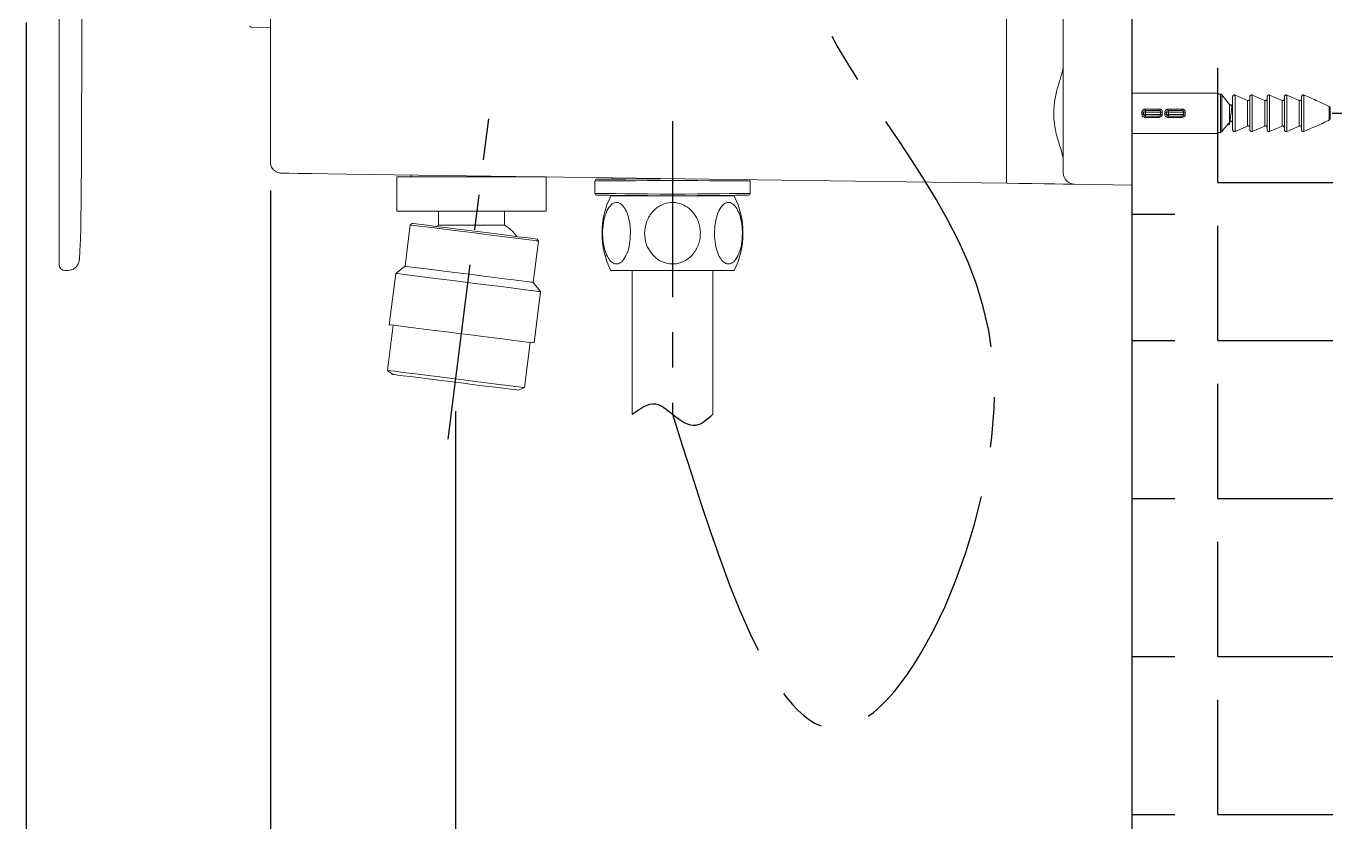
# Model space of a CAD drawing. Extents: x 1522 to 1942, y -990 to -693.
# Drawn here: x 1826.81 to 1872.36, y -821.89 to -794.2 of the extents above; entities that cross this region are included whole.
import ezdxf

# ---------------------------------------------------------------- set-up
doc = ezdxf.new("R2010")
doc.units = 0
doc.header["$LTSCALE"] = 7
doc.header["$MEASUREMENT"] = 0
doc.linetypes.add('CENTER', pattern=[2, 1.25, -0.25, 0.25, -0.25])
doc.layers.get('0').update_dxf_attribs({"color": 2, "linetype": 'CONTINUOUS'})
for name, color, linetype in [('CL', 1, 'CENTER'), ('D', 2, 'CONTINUOUS'), ('HT', 3, 'CONTINUOUS')]:
    doc.layers.add(name, color=color, linetype=linetype)

msp = doc.modelspace()

# ---------------------------------------------------------------- linework, layer by layer
at = {"color": 7, "linetype": 'Continuous', "lineweight": 15}
for p, q in [((1862.907, -774.355), (1862.907, -797.099)), ((1865.307, -774.327), (1865.307, -797.127)), ((1860.935, -799.266), (1860.935, -775.889)), ((1835.307, -798.914), (1835.307, -778.54)), ((1827.957, -793.38), (1827.957, -802.502)), ((1834.645, -794.226), (1835.307, -794.237)), ((1868.307, -796.527), (1865.307, -796.527)), ((1868.307, -796.527), (1868.307, -796.56)), ((1868.307, -796.56), (1868.38, -796.56)), ((1868.38, -797.894), (1868.38, -796.56)), ((1868.425, -796.581), (1868.425, -797.873)), ((1868.425, -796.581), (1868.702, -796.927)), ((1868.807, -797.8), (1868.807, -796.654)), ((1868.889, -796.595), (1868.889, -797.859)), ((1868.889, -796.595), (1869.325, -796.783)), ((1869.325, -797.672), (1869.325, -796.783)), ((1869.407, -797.8), (1869.407, -796.654)), ((1869.489, -796.595), (1869.489, -797.859)), ((1869.489, -796.595), (1869.925, -796.783)), ((1869.925, -797.672), (1869.925, -796.783)), ((1870.007, -797.8), (1870.007, -796.654)), ((1870.089, -796.595), (1870.089, -797.859)), ((1870.089, -796.595), (1870.525, -796.783)), ((1870.525, -797.672), (1870.525, -796.783)), ((1870.607, -797.8), (1870.607, -796.654)), ((1870.689, -796.595), (1870.689, -797.859)), ((1870.689, -796.595), (1871.125, -796.783)), ((1871.125, -797.672), (1871.125, -796.783)), ((1871.207, -797.8), (1871.207, -796.654)), ((1871.289, -796.595), (1871.289, -797.859)), ((1865.307, -797.127), (1865.307, -799.727)), ((1865.647, -797.264), (1865.647, -797.19)), ((1865.77, -797.187), (1865.707, -797.187)), ((1865.707, -797.267), (1865.707, -797.187)), ((1865.767, -797.127), (1865.767, -797.08)), ((1865.767, -797.08), (1866.237, -797.08)), ((1865.77, -797.187), (1865.77, -797.267)), ((1866.237, -797.127), (1866.237, -797.08)), ((1866.447, -797.264), (1866.447, -797.19)), ((1866.57, -797.187), (1866.507, -797.187)), ((1866.507, -797.267), (1866.507, -797.187)), ((1866.567, -797.127), (1866.567, -797.08)), ((1866.567, -797.08), (1867.037, -797.08)), ((1866.57, -797.187), (1866.57, -797.267)), ((1867.037, -797.127), (1867.037, -797.08)), ((1868.702, -797.527), (1868.702, -796.927)), ((1868.806, -796.864), (1868.785, -796.934)), ((1872.169, -797.459), (1872.169, -796.995)), ((1872.207, -797.079), (1872.207, -797.375)), ((1865.707, -797.267), (1865.77, -797.267)), ((1865.767, -797.375), (1865.767, -797.327)), ((1866.237, -797.375), (1865.767, -797.375)), ((1866.237, -797.375), (1866.237, -797.327)), ((1866.507, -797.267), (1866.57, -797.267)), ((1866.567, -797.375), (1866.567, -797.327)), ((1867.037, -797.375), (1866.567, -797.375)), ((1867.037, -797.375), (1867.037, -797.327)), ((1869.325, -797.672), (1868.889, -797.859)), ((1869.925, -797.672), (1869.489, -797.859)), ((1870.525, -797.672), (1870.089, -797.859)), ((1871.125, -797.672), (1870.689, -797.859)), ((1865.307, -797.927), (1868.307, -797.927)), ((1868.38, -797.894), (1868.307, -797.894)), ((1868.307, -797.894), (1868.307, -797.927)), ((1835.95, -799.317), (1835.701, -799.314)), ((1836.279, -799.322), (1835.95, -799.317)), ((1836.738, -799.328), (1836.279, -799.322)), ((1837.304, -799.336), (1836.738, -799.328)), ((1837.939, -799.345), (1837.304, -799.336)), ((1854.796, -799.58), (1837.939, -799.345)), ((1839.708, -799.442), (1839.708, -800.642)), ((1844.908, -799.442), (1839.708, -799.442)), ((1840.208, -799.377), (1840.208, -799.442)), ((1844.908, -800.642), (1844.908, -799.442)), ((1847.207, -799.474), (1847.207, -799.522)), ((1848.375, -799.491), (1848.375, -799.512)), ((1828.721, -800.415), (1828.725, -799.966)), ((1828.727, -799.585), (1828.725, -799.966)), ((1846.607, -799.587), (1846.607, -800.021)), ((1852.007, -800.021), (1852.007, -799.587)), ((1860.935, -799.666), (1854.796, -799.58)), ((1861.368, -799.672), (1860.935, -799.666)), ((1861.809, -799.678), (1861.368, -799.672)), ((1862.233, -799.684), (1861.809, -799.678)), ((1862.61, -799.689), (1862.233, -799.684)), ((1862.916, -799.694), (1862.61, -799.689)), ((1863.135, -799.697), (1862.916, -799.694)), ((1863.301, -799.699), (1863.135, -799.697)), ((1865.307, -799.727), (1863.301, -799.699)), ((1828.715, -800.841), (1828.721, -800.415)), ((1847.157, -800.104), (1851.457, -800.104)), ((1847.207, -800.085), (1847.207, -800.104)), ((1848.375, -800.096), (1848.375, -800.104)), ((1850.239, -800.104), (1850.239, -800.096)), ((1851.407, -800.104), (1851.407, -800.085)), ((1828.706, -801.231), (1828.715, -800.841)), ((1844.908, -800.642), (1839.708, -800.642)), ((1841.158, -800.642), (1841.158, -801.122)), ((1843.458, -801.122), (1843.458, -800.642)), ((1828.695, -801.574), (1828.706, -801.231)), ((1840.177, -801.114), (1839.996, -802.553)), ((1840.244, -801.062), (1840.177, -801.114)), ((1841.158, -801.122), (1841.083, -801.167)), ((1841.158, -801.122), (1843.458, -801.122)), ((1828.685, -801.858), (1828.695, -801.574)), ((1844.461, -803.114), (1844.642, -801.675)), ((1844.642, -801.675), (1844.59, -801.608)), ((1828.663, -802.26), (1828.665, -802.242)), ((1828.663, -802.26), (1828.665, -802.242)), ((1828.665, -802.242), (1828.666, -802.218)), ((1828.666, -802.218), (1828.668, -802.189)), ((1828.668, -802.189), (1828.67, -802.156)), ((1828.67, -802.156), (1828.675, -802.075)), ((1828.675, -802.075), (1828.679, -801.976)), ((1828.679, -801.976), (1828.685, -801.858)), ((1828.264, -802.702), (1828.157, -802.702)), ((1828.264, -802.702), (1828.264, -802.699)), ((1828.594, -802.516), (1828.643, -802.407)), ((1828.64, -802.416), (1828.647, -802.387)), ((1828.653, -802.357), (1828.66, -802.282)), ((1828.653, -802.357), (1828.661, -802.297)), ((1828.657, -802.299), (1828.657, -802.302)), ((1828.66, -802.282), (1828.663, -802.26)), ((1828.661, -802.297), (1828.664, -802.273)), ((1839.996, -802.553), (1839.672, -802.804)), ((1847.157, -802.704), (1851.457, -802.704)), ((1847.907, -802.704), (1847.907, -807.704)), ((1850.707, -807.704), (1850.707, -802.704)), ((1839.672, -802.804), (1839.448, -804.59)), ((1844.713, -803.438), (1844.461, -803.114)), ((1844.488, -805.224), (1844.713, -803.438)), ((1839.587, -804.608), (1839.389, -806.18)), ((1844.152, -806.779), (1844.349, -805.206)), ((1839.389, -806.18), (1839.573, -806.319)), ((1843.939, -806.868), (1844.152, -806.779))]:
    msp.add_line(p, q, dxfattribs=at)
at = {"color": 1, "linetype": 'CENTER', "ltscale": 0.7}
for p, q in [((1841.5, -808.577), (1842.91, -797.427)), ((1849.307, -797.504), (1849.307, -807.704))]:
    msp.add_line(p, q, dxfattribs=at)
at = {"color": 8, "linetype": 'Continuous', "lineweight": 15}
msp.add_line((1828.657, -802.299), (1828.657, -802.302), dxfattribs=at)
at = {"color": 7, "linetype": 'Continuous', "lineweight": 15, "flags": 128}
for points in [[(1846.666, -799.527), (1846.675, -799.527), (1846.747, -799.526), (1846.889, -799.525), (1847.096, -799.523), (1847.364, -799.521), (1847.685, -799.518), (1848.05, -799.515), (1848.449, -799.511), (1848.872, -799.508), (1849.307, -799.504)], [(1849.307, -800.104), (1848.872, -800.1), (1848.449, -800.096), (1848.05, -800.093), (1847.685, -800.09), (1847.364, -800.087), (1847.096, -800.084), (1846.889, -800.083), (1846.747, -800.081), (1846.675, -800.081), (1846.666, -800.081)], [(1851.947, -800.081), (1851.938, -800.081), (1851.867, -800.081), (1851.725, -800.083), (1851.517, -800.084), (1851.249, -800.087), (1850.929, -800.09), (1850.564, -800.093), (1850.164, -800.096), (1849.741, -800.1), (1849.307, -800.104)], [(1844.642, -801.675), (1844.633, -801.674), (1844.561, -801.665), (1844.421, -801.647), (1844.216, -801.622), (1843.952, -801.589), (1843.639, -801.549), (1843.287, -801.505), (1842.906, -801.457), (1842.51, -801.407), (1842.11, -801.357), (1841.72, -801.308), (1841.352, -801.262), (1841.018, -801.22), (1840.728, -801.183), (1840.493, -801.154), (1840.319, -801.132), (1840.213, -801.119), (1840.177, -801.114), (1840.177, -801.114)], [(1840.244, -801.062), (1840.279, -801.066), (1840.383, -801.079), (1840.552, -801.101), (1840.781, -801.129), (1841.062, -801.165), (1841.387, -801.206), (1841.746, -801.251), (1842.125, -801.298), (1842.514, -801.347), (1842.9, -801.396), (1843.271, -801.442), (1843.614, -801.486), (1843.919, -801.524), (1844.175, -801.556), (1844.375, -801.581), (1844.512, -801.598), (1844.581, -801.607), (1844.59, -801.608)], [(1839.996, -802.553), (1840.032, -802.557), (1840.139, -802.571), (1840.312, -802.592), (1840.547, -802.622), (1840.837, -802.658), (1841.171, -802.7), (1841.539, -802.747), (1841.929, -802.796), (1842.329, -802.846), (1842.725, -802.896), (1843.106, -802.944), (1843.458, -802.988), (1843.771, -803.027), (1844.035, -803.06), (1844.24, -803.086), (1844.381, -803.104), (1844.452, -803.113), (1844.461, -803.114)], [(1839.672, -802.804), (1839.709, -802.809), (1839.816, -802.822), (1839.992, -802.844), (1840.232, -802.875), (1840.527, -802.912), (1840.871, -802.955), (1841.253, -803.003), (1841.662, -803.054), (1842.086, -803.108), (1842.513, -803.161), (1842.93, -803.214), (1843.327, -803.264), (1843.691, -803.309), (1844.012, -803.35), (1844.28, -803.384), (1844.489, -803.41), (1844.631, -803.428), (1844.704, -803.437), (1844.713, -803.438)], [(1839.448, -804.59), (1839.484, -804.595), (1839.592, -804.608), (1839.768, -804.63), (1840.007, -804.661), (1840.303, -804.698), (1840.647, -804.741), (1841.028, -804.789), (1841.437, -804.84), (1841.861, -804.894), (1842.288, -804.947), (1842.706, -805), (1843.103, -805.05), (1843.467, -805.095), (1843.787, -805.136), (1844.056, -805.169), (1844.264, -805.196), (1844.407, -805.214), (1844.479, -805.223), (1844.488, -805.224)], [(1843.754, -806.728), (1843.495, -806.696), (1843.183, -806.657), (1842.829, -806.612), (1842.442, -806.564), (1842.035, -806.512), (1841.621, -806.46), (1841.21, -806.409), (1840.817, -806.359), (1840.452, -806.313), (1840.128, -806.273), (1839.853, -806.238), (1839.637, -806.211), (1839.486, -806.192), (1839.404, -806.182), (1839.389, -806.18)], [(1843.574, -806.822), (1843.329, -806.791), (1843.033, -806.754), (1842.697, -806.712), (1842.33, -806.666), (1841.945, -806.617), (1841.553, -806.568), (1841.169, -806.52), (1840.803, -806.474), (1840.467, -806.432), (1840.173, -806.395), (1839.93, -806.364), (1839.746, -806.341), (1839.626, -806.326), (1839.575, -806.32), (1839.573, -806.319)], [(1844.152, -806.779), (1844.147, -806.778), (1844.085, -806.77), (1843.952, -806.753), (1843.754, -806.728)], [(1843.939, -806.868), (1843.936, -806.868), (1843.882, -806.861), (1843.76, -806.846), (1843.574, -806.822)]]:
    msp.add_lwpolyline(points, dxfattribs=at)
at = {"color": 8, "linetype": 'Continuous', "lineweight": 15, "flags": 128}
for points in [[(1849.307, -799.564), (1848.862, -799.568), (1848.43, -799.571), (1848.022, -799.575), (1847.648, -799.578), (1847.32, -799.581), (1847.046, -799.583), (1846.834, -799.585), (1846.689, -799.586), (1846.616, -799.587), (1846.607, -799.587)], [(1852.007, -799.587), (1851.998, -799.587), (1851.924, -799.586), (1851.779, -799.585), (1851.567, -799.583), (1851.293, -799.581), (1850.965, -799.578), (1850.592, -799.575), (1850.183, -799.571), (1849.751, -799.568), (1849.307, -799.564)], [(1846.607, -800.021), (1846.616, -800.021), (1846.689, -800.021), (1846.834, -800.023), (1847.046, -800.024), (1847.32, -800.027), (1847.648, -800.03), (1848.022, -800.033), (1848.43, -800.036), (1848.862, -800.04), (1849.307, -800.044)], [(1849.307, -800.044), (1849.751, -800.04), (1850.183, -800.036), (1850.592, -800.033), (1850.965, -800.03), (1851.293, -800.027), (1851.567, -800.024), (1851.779, -800.023), (1851.924, -800.021), (1851.998, -800.021), (1852.007, -800.021)]]:
    msp.add_lwpolyline(points, dxfattribs=at)
at = {"color": 7, "linetype": 'Continuous', "lineweight": 15}
for centre, radius, start, end in [((1834.647, -794.126), 0.1, 225, 269), ((1865.662, -796.903), 0.288, 267.0211, 279.0053), ((1865.767, -797.187), 0.06, 90, 180), ((1865.484, -797.172), 0.287, 357.008, 9.0425), ((1866.356, -796.704), 0.487, 263.464, 270.2687), ((1866.462, -796.903), 0.288, 267.0211, 279.0053), ((1866.567, -797.187), 0.06, 90, 180), ((1866.284, -797.172), 0.287, 357.008, 9.0425), ((1867.156, -796.704), 0.487, 263.464, 270.2687), ((1865.662, -797.551), 0.288, 80.996, 92.9791), ((1865.767, -797.267), 0.06, 180, 270), ((1865.484, -797.282), 0.287, 350.9577, 2.9918), ((1866.356, -797.751), 0.487, 89.7327, 96.5332), ((1866.462, -797.551), 0.288, 80.996, 92.9791), ((1866.567, -797.267), 0.06, 180, 270), ((1866.284, -797.282), 0.287, 350.9577, 2.9918), ((1867.156, -797.751), 0.487, 89.7327, 96.5332), ((1863.307, -799.299), 0.4, 180, 269.2), ((1846.667, -799.587), 0.06, 90.5, 180), ((1851.947, -799.587), 0.06, 2.4643, 49.5134), ((1846.667, -800.021), 0.06, 182.4643, 269.5), ((1849.823, -801.404), 2.967, 154.0108, 205.9892), ((1848.79, -801.404), 2.967, 334.0108, 25.9892), ((1851.947, -800.021), 0.06, 270.5, 0), ((1842.873, -802.17), 1.2, 32.855, 60.8258), ((1828.157, -802.502), 0.2, 180, 270)]:
    msp.add_arc(centre, radius, start, end, dxfattribs=at)
for points, knots in [([(1828.747, -793.386), (1828.745, -794.399), (1828.74, -796.468), (1828.731, -798.531), (1828.727, -799.585)], [0, 0, 0, 0, 0.48907, 1, 1, 1, 1]), ([(1862.907, -798.841), (1862.907, -798.841), (1862.907, -798.781), (1862.868, -798.617), (1862.746, -798.242), (1862.619, -797.779), (1862.563, -797.256), (1862.606, -796.759), (1862.721, -796.292), (1862.848, -795.901), (1862.903, -795.7), (1862.907, -795.623), (1862.907, -795.613), (1862.907, -795.613)], [0, 0, 0, 0, 0.000003, 0.120701, 0.237149, 0.375241, 0.493225, 0.611461, 0.727495, 0.860903, 0.978151, 0.999997, 1, 1, 1, 1]), ([(1868.38, -796.56), (1868.382, -796.56), (1868.388, -796.561), (1868.401, -796.564), (1868.414, -796.57), (1868.422, -796.578), (1868.425, -796.581)], [0, 0, 0, 0, 0.143046, 0.352995, 0.744785, 1, 1, 1, 1]), ([(1868.807, -796.654), (1868.807, -796.647), (1868.809, -796.632), (1868.82, -796.612), (1868.837, -796.597), (1868.854, -796.591), (1868.871, -796.59), (1868.882, -796.592), (1868.888, -796.595), (1868.889, -796.595)], [0, 0, 0, 0, 0.183484, 0.373194, 0.554241, 0.724882, 0.820715, 0.983014, 1, 1, 1, 1]), ([(1869.407, -796.722), (1869.407, -796.725), (1869.406, -796.737), (1869.399, -796.756), (1869.385, -796.774), (1869.365, -796.786), (1869.345, -796.788), (1869.332, -796.786), (1869.325, -796.783), (1869.325, -796.783)], [0, 0, 0, 0, 0.097271, 0.292649, 0.486368, 0.666659, 0.828893, 0.980055, 1, 1, 1, 1]), ([(1869.407, -796.654), (1869.407, -796.647), (1869.409, -796.632), (1869.42, -796.612), (1869.437, -796.597), (1869.454, -796.591), (1869.471, -796.59), (1869.482, -796.592), (1869.488, -796.595), (1869.489, -796.595)], [0, 0, 0, 0, 0.183484, 0.373194, 0.554241, 0.724894, 0.820728, 0.983014, 1, 1, 1, 1]), ([(1870.007, -796.722), (1870.007, -796.725), (1870.006, -796.737), (1869.999, -796.756), (1869.985, -796.774), (1869.965, -796.786), (1869.945, -796.788), (1869.932, -796.786), (1869.925, -796.783), (1869.925, -796.783)], [0, 0, 0, 0, 0.097272, 0.29265, 0.486369, 0.666659, 0.828893, 0.980055, 1, 1, 1, 1]), ([(1870.007, -796.654), (1870.007, -796.647), (1870.009, -796.632), (1870.02, -796.612), (1870.037, -796.597), (1870.054, -796.591), (1870.071, -796.59), (1870.082, -796.592), (1870.088, -796.595), (1870.089, -796.595)], [0, 0, 0, 0, 0.183485, 0.37319, 0.554238, 0.724893, 0.820727, 0.983014, 1, 1, 1, 1]), ([(1870.607, -796.722), (1870.607, -796.725), (1870.606, -796.737), (1870.599, -796.756), (1870.585, -796.774), (1870.565, -796.786), (1870.545, -796.788), (1870.532, -796.786), (1870.525, -796.783), (1870.525, -796.783)], [0, 0, 0, 0, 0.09727, 0.292651, 0.48637, 0.666649, 0.828894, 0.980055, 1, 1, 1, 1]), ([(1870.607, -796.654), (1870.607, -796.647), (1870.609, -796.632), (1870.62, -796.612), (1870.637, -796.597), (1870.654, -796.591), (1870.671, -796.59), (1870.682, -796.592), (1870.688, -796.595), (1870.689, -796.595)], [0, 0, 0, 0, 0.1834855, 0.3731909, 0.5542486, 0.7248916, 0.8207256, 0.9830251, 1, 1, 1, 1]), ([(1871.207, -796.722), (1871.207, -796.725), (1871.206, -796.737), (1871.199, -796.756), (1871.185, -796.774), (1871.165, -796.786), (1871.145, -796.788), (1871.132, -796.786), (1871.125, -796.783), (1871.125, -796.783)], [0, 0, 0, 0, 0.097271, 0.292655, 0.486375, 0.666656, 0.828903, 0.980066, 1, 1, 1, 1]), ([(1871.207, -796.654), (1871.207, -796.647), (1871.209, -796.632), (1871.22, -796.612), (1871.237, -796.597), (1871.254, -796.591), (1871.271, -796.59), (1871.282, -796.592), (1871.288, -796.595), (1871.289, -796.595)], [0, 0, 0, 0, 0.1834855, 0.3731909, 0.5542486, 0.7248916, 0.8207256, 0.9830251, 1, 1, 1, 1]), ([(1871.289, -796.595), (1871.453, -796.664), (1871.75, -796.788), (1872.039, -796.931), (1872.169, -796.995)], [0, 0, 0, 0, 0.55107, 1, 1, 1, 1]), ([(1862.907, -797.099), (1862.907, -797.243), (1862.907, -797.531), (1862.907, -797.947), (1862.907, -798.329), (1862.907, -798.665), (1862.907, -798.941), (1862.907, -799.144), (1862.907, -799.275), (1862.907, -799.291), (1862.907, -799.299)], [0, 0, 0, 0, 0.124995, 0.249996, 0.374997, 0.499996, 0.624997, 0.749997, 0.874997, 1, 1, 1, 1]), ([(1865.647, -797.19), (1865.647, -797.182), (1865.649, -797.16), (1865.664, -797.129), (1865.692, -797.102), (1865.727, -797.083), (1865.754, -797.081), (1865.767, -797.08)], [0, 0, 0, 0, 0.1419498, 0.3524642, 0.5653598, 0.7808899, 1, 1, 1, 1]), ([(1865.767, -797.127), (1865.85, -797.127), (1865.986, -797.127), (1866.137, -797.127), (1866.211, -797.127), (1866.231, -797.127), (1866.237, -797.127)], [0, 0, 0, 0, 0.472068, 0.778734, 0.931398, 1, 1, 1, 1]), ([(1866.301, -797.187), (1866.299, -797.187), (1866.292, -797.187), (1866.26, -797.187), (1866.173, -797.187), (1866.038, -797.187), (1865.893, -797.187), (1865.805, -797.187), (1865.77, -797.187)], [0, 0, 0, 0, 0.020849, 0.125544, 0.284113, 0.573057, 0.828417, 1, 1, 1, 1]), ([(1866.237, -797.08), (1866.238, -797.08), (1866.252, -797.08), (1866.28, -797.084), (1866.314, -797.101), (1866.34, -797.126), (1866.356, -797.157), (1866.358, -797.18), (1866.358, -797.19)], [0, 0, 0, 0, 0.01689, 0.235372, 0.450771, 0.624181, 0.828067, 1, 1, 1, 1]), ([(1866.301, -797.187), (1866.3, -797.181), (1866.3, -797.169), (1866.292, -797.153), (1866.278, -797.139), (1866.259, -797.129), (1866.245, -797.128), (1866.237, -797.127)], [0, 0, 0, 0, 0.173013, 0.375112, 0.543602, 0.752604, 1, 1, 1, 1]), ([(1866.301, -797.267), (1866.301, -797.261), (1866.3, -797.234), (1866.301, -797.208), (1866.301, -797.187)], [0, 0, 0, 0, 0.234305, 1, 1, 1, 1]), ([(1866.358, -797.19), (1866.358, -797.209), (1866.358, -797.234), (1866.358, -797.258), (1866.358, -797.264)], [0, 0, 0, 0, 0.765621, 1, 1, 1, 1]), ([(1866.447, -797.19), (1866.447, -797.182), (1866.449, -797.16), (1866.464, -797.129), (1866.492, -797.102), (1866.527, -797.083), (1866.554, -797.081), (1866.567, -797.08)], [0, 0, 0, 0, 0.141949, 0.35246, 0.565361, 0.78089, 1, 1, 1, 1]), ([(1866.567, -797.127), (1866.65, -797.127), (1866.786, -797.127), (1866.937, -797.127), (1867.011, -797.127), (1867.031, -797.127), (1867.037, -797.127)], [0, 0, 0, 0, 0.472068, 0.778734, 0.931398, 1, 1, 1, 1]), ([(1867.101, -797.187), (1867.099, -797.187), (1867.092, -797.187), (1867.06, -797.187), (1866.973, -797.187), (1866.838, -797.187), (1866.693, -797.187), (1866.605, -797.187), (1866.57, -797.187)], [0, 0, 0, 0, 0.02085, 0.125543, 0.284113, 0.573057, 0.828417, 1, 1, 1, 1]), ([(1867.037, -797.08), (1867.038, -797.08), (1867.052, -797.08), (1867.08, -797.084), (1867.114, -797.101), (1867.14, -797.126), (1867.156, -797.157), (1867.158, -797.18), (1867.158, -797.19)], [0, 0, 0, 0, 0.016891, 0.235373, 0.450772, 0.624177, 0.828067, 1, 1, 1, 1]), ([(1867.101, -797.187), (1867.1, -797.181), (1867.1, -797.169), (1867.092, -797.153), (1867.078, -797.139), (1867.059, -797.129), (1867.045, -797.128), (1867.037, -797.127)], [0, 0, 0, 0, 0.173013, 0.37512, 0.5436, 0.752603, 1, 1, 1, 1]), ([(1867.101, -797.267), (1867.101, -797.261), (1867.1, -797.234), (1867.101, -797.208), (1867.101, -797.187)], [0, 0, 0, 0, 0.234305, 1, 1, 1, 1]), ([(1867.158, -797.19), (1867.158, -797.209), (1867.158, -797.234), (1867.158, -797.258), (1867.158, -797.264)], [0, 0, 0, 0, 0.765621, 1, 1, 1, 1]), ([(1868.656, -797.591), (1868.661, -797.602), (1868.669, -797.627), (1868.681, -797.63), (1868.693, -797.607), (1868.706, -797.558), (1868.718, -797.486), (1868.731, -797.396), (1868.744, -797.294), (1868.756, -797.187), (1868.769, -797.084), (1868.782, -796.99), (1868.794, -796.913), (1868.802, -796.88), (1868.806, -796.865)], [0, 0, 0, 0, 0.079783, 0.16279, 0.247255, 0.332219, 0.415205, 0.499717, 0.584656, 0.667621, 0.752178, 0.83709, 0.92004, 1, 1, 1, 1]), ([(1868.785, -796.934), (1868.781, -796.938), (1868.773, -796.946), (1868.757, -796.952), (1868.739, -796.953), (1868.723, -796.947), (1868.711, -796.938), (1868.705, -796.93), (1868.702, -796.927)], [0, 0, 0, 0, 0.1705216, 0.3492585, 0.5286215, 0.694669, 0.8710312, 1, 1, 1, 1]), ([(1868.807, -796.879), (1868.807, -796.88), (1868.807, -796.889), (1868.804, -796.897), (1868.802, -796.906)], [0, 0, 0, 0, 0.05877, 1, 1, 1, 1]), ([(1872.169, -796.995), (1872.17, -796.995), (1872.175, -796.998), (1872.181, -797.004), (1872.193, -797.017), (1872.204, -797.041), (1872.206, -797.065), (1872.207, -797.079)], [0, 0, 0, 0, 0.0255989, 0.1950887, 0.2472533, 0.5649198, 1, 1, 1, 1]), ([(1865.767, -797.375), (1865.758, -797.374), (1865.736, -797.373), (1865.702, -797.36), (1865.672, -797.335), (1865.651, -797.302), (1865.648, -797.276), (1865.647, -797.264)], [0, 0, 0, 0, 0.1454173, 0.3680034, 0.5850845, 0.7943329, 1, 1, 1, 1]), ([(1866.237, -797.327), (1866.23, -797.327), (1866.211, -797.327), (1866.16, -797.327), (1866.018, -797.327), (1865.88, -797.327), (1865.767, -797.327)], [0, 0, 0, 0, 0.07086, 0.217959, 0.3643, 1, 1, 1, 1]), ([(1865.77, -797.267), (1865.89, -797.267), (1866.04, -797.267), (1866.197, -797.267), (1866.258, -797.267), (1866.29, -797.267), (1866.298, -797.267), (1866.301, -797.267)], [0, 0, 0, 0, 0.578106, 0.718748, 0.871642, 0.963901, 1, 1, 1, 1]), ([(1866.358, -797.264), (1866.358, -797.265), (1866.359, -797.278), (1866.353, -797.304), (1866.338, -797.329), (1866.317, -797.35), (1866.286, -797.37), (1866.255, -797.373), (1866.237, -797.375)], [0, 0, 0, 0, 0.017459, 0.217502, 0.421285, 0.485337, 0.710596, 1, 1, 1, 1]), ([(1866.237, -797.327), (1866.238, -797.327), (1866.245, -797.327), (1866.255, -797.326), (1866.27, -797.32), (1866.28, -797.314), (1866.291, -797.302), (1866.299, -797.288), (1866.3, -797.274), (1866.301, -797.267)], [0, 0, 0, 0, 0.027432, 0.231128, 0.301704, 0.519149, 0.58132, 0.782009, 1, 1, 1, 1]), ([(1866.567, -797.375), (1866.558, -797.374), (1866.536, -797.373), (1866.502, -797.36), (1866.472, -797.335), (1866.451, -797.302), (1866.448, -797.276), (1866.447, -797.264)], [0, 0, 0, 0, 0.1454173, 0.3680034, 0.5850845, 0.7943329, 1, 1, 1, 1]), ([(1867.037, -797.327), (1867.03, -797.327), (1867.011, -797.327), (1866.96, -797.327), (1866.818, -797.327), (1866.68, -797.327), (1866.567, -797.327)], [0, 0, 0, 0, 0.07086, 0.217959, 0.3643, 1, 1, 1, 1]), ([(1866.57, -797.267), (1866.69, -797.267), (1866.84, -797.267), (1866.997, -797.267), (1867.058, -797.267), (1867.09, -797.267), (1867.098, -797.267), (1867.101, -797.267)], [0, 0, 0, 0, 0.578107, 0.718748, 0.871642, 0.9639, 1, 1, 1, 1]), ([(1867.158, -797.264), (1867.158, -797.265), (1867.159, -797.278), (1867.153, -797.304), (1867.138, -797.329), (1867.117, -797.35), (1867.086, -797.37), (1867.055, -797.373), (1867.037, -797.375)], [0, 0, 0, 0, 0.017459, 0.217502, 0.421285, 0.485337, 0.710596, 1, 1, 1, 1]), ([(1867.037, -797.327), (1867.038, -797.327), (1867.045, -797.327), (1867.055, -797.326), (1867.07, -797.32), (1867.08, -797.314), (1867.091, -797.302), (1867.099, -797.288), (1867.1, -797.274), (1867.101, -797.267)], [0, 0, 0, 0, 0.027432, 0.231114, 0.301704, 0.519137, 0.581319, 0.782009, 1, 1, 1, 1]), ([(1868.702, -797.527), (1868.682, -797.554), (1868.594, -797.672), (1868.498, -797.785), (1868.425, -797.873)], [0, 0, 0, 0, 0.226025, 1, 1, 1, 1]), ([(1868.695, -797.597), (1868.704, -797.569), (1868.712, -797.539), (1868.721, -797.51), (1868.722, -797.51)], [0, 0, 0, 0, 0.9786617, 1, 1, 1, 1]), ([(1868.722, -797.51), (1868.725, -797.508), (1868.734, -797.503), (1868.75, -797.501), (1868.765, -797.505), (1868.78, -797.514), (1868.794, -797.528), (1868.805, -797.55), (1868.806, -797.566), (1868.807, -797.575)], [0, 0, 0, 0, 0.096753, 0.23472, 0.358709, 0.45051, 0.62862, 0.80579, 1, 1, 1, 1]), ([(1869.325, -797.672), (1869.326, -797.671), (1869.334, -797.668), (1869.349, -797.666), (1869.364, -797.669), (1869.378, -797.676), (1869.392, -797.687), (1869.403, -797.706), (1869.407, -797.722), (1869.407, -797.731), (1869.407, -797.733)], [0, 0, 0, 0, 0.045827, 0.207761, 0.35876, 0.427516, 0.601576, 0.775165, 0.961118, 1, 1, 1, 1]), ([(1869.925, -797.672), (1869.926, -797.671), (1869.934, -797.668), (1869.949, -797.666), (1869.964, -797.669), (1869.978, -797.676), (1869.992, -797.687), (1870.003, -797.706), (1870.007, -797.722), (1870.007, -797.731), (1870.007, -797.733)], [0, 0, 0, 0, 0.045827, 0.207773, 0.358759, 0.427516, 0.601576, 0.775165, 0.961118, 1, 1, 1, 1]), ([(1870.525, -797.672), (1870.526, -797.671), (1870.534, -797.668), (1870.549, -797.666), (1870.564, -797.669), (1870.578, -797.676), (1870.592, -797.687), (1870.603, -797.706), (1870.607, -797.722), (1870.607, -797.731), (1870.607, -797.733)], [0, 0, 0, 0, 0.045827, 0.207773, 0.358759, 0.427516, 0.601576, 0.775165, 0.961118, 1, 1, 1, 1]), ([(1871.125, -797.672), (1871.126, -797.671), (1871.134, -797.668), (1871.149, -797.666), (1871.164, -797.669), (1871.178, -797.676), (1871.192, -797.687), (1871.203, -797.706), (1871.207, -797.722), (1871.207, -797.731), (1871.207, -797.733)], [0, 0, 0, 0, 0.045816, 0.207762, 0.358749, 0.427506, 0.601575, 0.775164, 0.961118, 1, 1, 1, 1]), ([(1872.169, -797.459), (1872.149, -797.47), (1871.864, -797.621), (1871.566, -797.744), (1871.289, -797.859)], [0, 0, 0, 0, 0.070193, 1, 1, 1, 1]), ([(1872.207, -797.375), (1872.207, -797.381), (1872.206, -797.398), (1872.201, -797.422), (1872.189, -797.444), (1872.177, -797.455), (1872.17, -797.459), (1872.169, -797.459)], [0, 0, 0, 0, 0.176974, 0.522794, 0.753276, 0.94934, 1, 1, 1, 1]), ([(1868.425, -797.873), (1868.422, -797.875), (1868.415, -797.883), (1868.4, -797.892), (1868.386, -797.893), (1868.38, -797.894)], [0, 0, 0, 0, 0.216524, 0.625653, 1, 1, 1, 1]), ([(1868.889, -797.859), (1868.883, -797.861), (1868.871, -797.865), (1868.852, -797.863), (1868.834, -797.855), (1868.819, -797.841), (1868.809, -797.823), (1868.807, -797.808), (1868.807, -797.801), (1868.807, -797.8)], [0, 0, 0, 0, 0.152606, 0.314167, 0.474338, 0.638047, 0.809185, 0.989745, 1, 1, 1, 1]), ([(1869.489, -797.859), (1869.483, -797.861), (1869.471, -797.865), (1869.452, -797.863), (1869.434, -797.855), (1869.419, -797.841), (1869.409, -797.823), (1869.407, -797.808), (1869.407, -797.801), (1869.407, -797.8)], [0, 0, 0, 0, 0.152594, 0.314169, 0.47434, 0.63804, 0.809185, 0.989745, 1, 1, 1, 1]), ([(1870.089, -797.859), (1870.083, -797.861), (1870.071, -797.865), (1870.052, -797.863), (1870.034, -797.855), (1870.019, -797.841), (1870.009, -797.823), (1870.007, -797.808), (1870.007, -797.801), (1870.007, -797.8)], [0, 0, 0, 0, 0.152594, 0.314169, 0.47433, 0.638039, 0.809184, 0.989745, 1, 1, 1, 1]), ([(1870.689, -797.859), (1870.683, -797.861), (1870.671, -797.865), (1870.652, -797.863), (1870.634, -797.855), (1870.619, -797.841), (1870.609, -797.823), (1870.607, -797.808), (1870.607, -797.801), (1870.607, -797.8)], [0, 0, 0, 0, 0.152594, 0.314169, 0.47433, 0.638039, 0.809184, 0.989745, 1, 1, 1, 1]), ([(1871.289, -797.859), (1871.283, -797.861), (1871.271, -797.865), (1871.252, -797.863), (1871.234, -797.855), (1871.219, -797.841), (1871.209, -797.823), (1871.207, -797.808), (1871.207, -797.801), (1871.207, -797.8)], [0, 0, 0, 0, 0.152595, 0.314171, 0.474331, 0.638042, 0.809181, 0.989745, 1, 1, 1, 1]), ([(1835.701, -799.314), (1835.649, -799.307), (1835.546, -799.294), (1835.415, -799.201), (1835.325, -799.07), (1835.313, -798.966), (1835.307, -798.914)], [0, 0, 0, 0, 0.249999, 0.5, 0.75, 1, 1, 1, 1]), ([(1849.307, -799.504), (1849.307, -799.504), (1849.307, -799.506), (1849.307, -799.516), (1849.307, -799.531), (1849.307, -799.546), (1849.307, -799.558), (1849.307, -799.562), (1849.307, -799.564)], [0, 0, 0, 0, 0.214616, 0.429273, 0.643922, 0.858574, 0.94344, 1, 1, 1, 1]), ([(1860.935, -799.666), (1860.934, -799.66), (1860.933, -799.648), (1860.932, -799.556), (1860.933, -799.423), (1860.934, -799.319), (1860.935, -799.266)], [0, 0, 0, 0, 0.250001, 0.499998, 0.749999, 1, 1, 1, 1]), ([(1847.843, -801.404), (1847.837, -801.532), (1847.825, -801.79), (1847.728, -802.129), (1847.588, -802.372), (1847.426, -802.484), (1847.267, -802.473), (1847.125, -802.36), (1847.004, -802.159), (1846.913, -801.874), (1846.866, -801.52), (1846.878, -801.134), (1846.954, -800.77), (1847.084, -800.493), (1847.244, -800.342), (1847.405, -800.32), (1847.553, -800.406), (1847.68, -800.582), (1847.781, -800.844), (1847.835, -801.133), (1847.841, -801.327), (1847.843, -801.404)], [0, 0, 0, 0, 0.060165, 0.120417, 0.178394, 0.230832, 0.278405, 0.324356, 0.37215, 0.424077, 0.480832, 0.541337, 0.602963, 0.662254, 0.716368, 0.765072, 0.811103, 0.858073, 0.908672, 0.964078, 1, 1, 1, 1]), ([(1848.337, -801.404), (1848.349, -801.275), (1848.374, -801.018), (1848.567, -800.678), (1848.847, -800.436), (1849.172, -800.323), (1849.489, -800.335), (1849.773, -800.447), (1850.015, -800.649), (1850.197, -800.934), (1850.291, -801.287), (1850.268, -801.674), (1850.115, -802.037), (1849.855, -802.315), (1849.535, -802.466), (1849.213, -802.487), (1848.918, -802.402), (1848.662, -802.225), (1848.462, -801.963), (1848.353, -801.675), (1848.342, -801.48), (1848.337, -801.404)], [0, 0, 0, 0, 0.060166, 0.120418, 0.178395, 0.230832, 0.278405, 0.324357, 0.37215, 0.424078, 0.480832, 0.541337, 0.602963, 0.662254, 0.716368, 0.765072, 0.811103, 0.858073, 0.908673, 0.964078, 1, 1, 1, 1]), ([(1849.307, -800.044), (1849.307, -800.045), (1849.307, -800.05), (1849.307, -800.061), (1849.307, -800.076), (1849.307, -800.091), (1849.307, -800.102), (1849.307, -800.103), (1849.307, -800.104)], [0, 0, 0, 0, 0.056567, 0.141433, 0.356083, 0.570731, 0.785386, 1, 1, 1, 1]), ([(1851.74, -801.404), (1851.734, -801.532), (1851.722, -801.79), (1851.625, -802.129), (1851.485, -802.372), (1851.323, -802.484), (1851.164, -802.473), (1851.022, -802.36), (1850.901, -802.159), (1850.81, -801.874), (1850.763, -801.52), (1850.775, -801.134), (1850.851, -800.77), (1850.981, -800.493), (1851.141, -800.342), (1851.302, -800.32), (1851.45, -800.406), (1851.578, -800.582), (1851.678, -800.844), (1851.732, -801.133), (1851.738, -801.327), (1851.74, -801.404)], [0, 0, 0, 0, 0.060165, 0.120417, 0.178394, 0.230832, 0.278405, 0.324356, 0.37215, 0.424077, 0.480832, 0.541337, 0.602963, 0.662254, 0.716368, 0.765072, 0.811103, 0.858073, 0.908672, 0.964078, 1, 1, 1, 1]), ([(1828.264, -802.702), (1828.301, -802.698), (1828.377, -802.69), (1828.484, -802.638), (1828.575, -802.556), (1828.611, -802.484), (1828.629, -802.447)], [0, 0, 0, 0, 0.233978, 0.485462, 0.744697, 1, 1, 1, 1]), ([(1828.657, -802.302), (1828.657, -802.33), (1828.658, -802.358), (1828.648, -802.385), (1828.648, -802.385)], [0, 0, 0, 0, 0.9684799, 1, 1, 1, 1])]:
    msp.add_open_spline(points, degree=3, knots=knots, dxfattribs=at)
at = {"layer": 'CL'}
msp.add_spline([(1849.307, -807.704), (1855.115, -818.646), (1860.509, -806.551), (1855.04, -794.88), (1851.313, -770.524, 0)], degree=3, dxfattribs=at)
at = {"layer": 'D'}
for p, q in [((1826.807, -794.072), (1826.807, -849.757)), ((1872.267, -797.227), (1896.707, -797.227)), ((1835.307, -799.914), (1835.307, -839.181)), ((1841.749, -807.593), (1841.749, -829.897))]:
    msp.add_line(p, q, dxfattribs=at)
msp.add_spline([(1847.907, -807.704), (1848.716, -807.346), (1849.307, -807.704), (1850.126, -808.085), (1850.707, -807.704)], degree=3, dxfattribs=at)
at = {"layer": 'HT', "ltscale": 0.5}
for p, q in [((1865.307, -879.11), (1865.307, -716.11)), ((1868.295, -799.642), (1868.295, -795.642)), ((1868.295, -799.642), (1872.295, -799.642)), ((1865.307, -800.742), (1866.795, -800.742)), ((1868.295, -805.142), (1868.295, -801.142)), ((1865.307, -805.142), (1866.795, -805.142)), ((1868.295, -805.142), (1872.295, -805.142)), ((1868.295, -810.642), (1868.295, -806.642)), ((1865.307, -810.642), (1866.795, -810.642)), ((1868.295, -810.642), (1872.295, -810.642)), ((1868.295, -816.142), (1868.295, -812.142)), ((1865.307, -816.142), (1866.795, -816.142)), ((1868.295, -816.142), (1872.295, -816.142)), ((1868.295, -821.642), (1868.295, -817.642)), ((1865.307, -821.642), (1866.795, -821.642)), ((1868.295, -821.642), (1872.295, -821.642))]:
    msp.add_line(p, q, dxfattribs=at)

doc.saveas('drawing.dxf')
